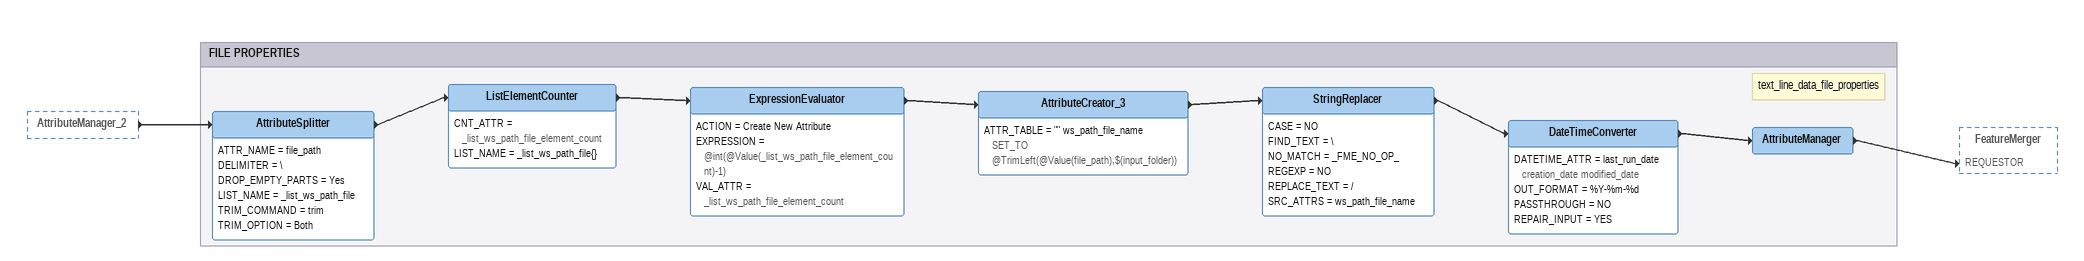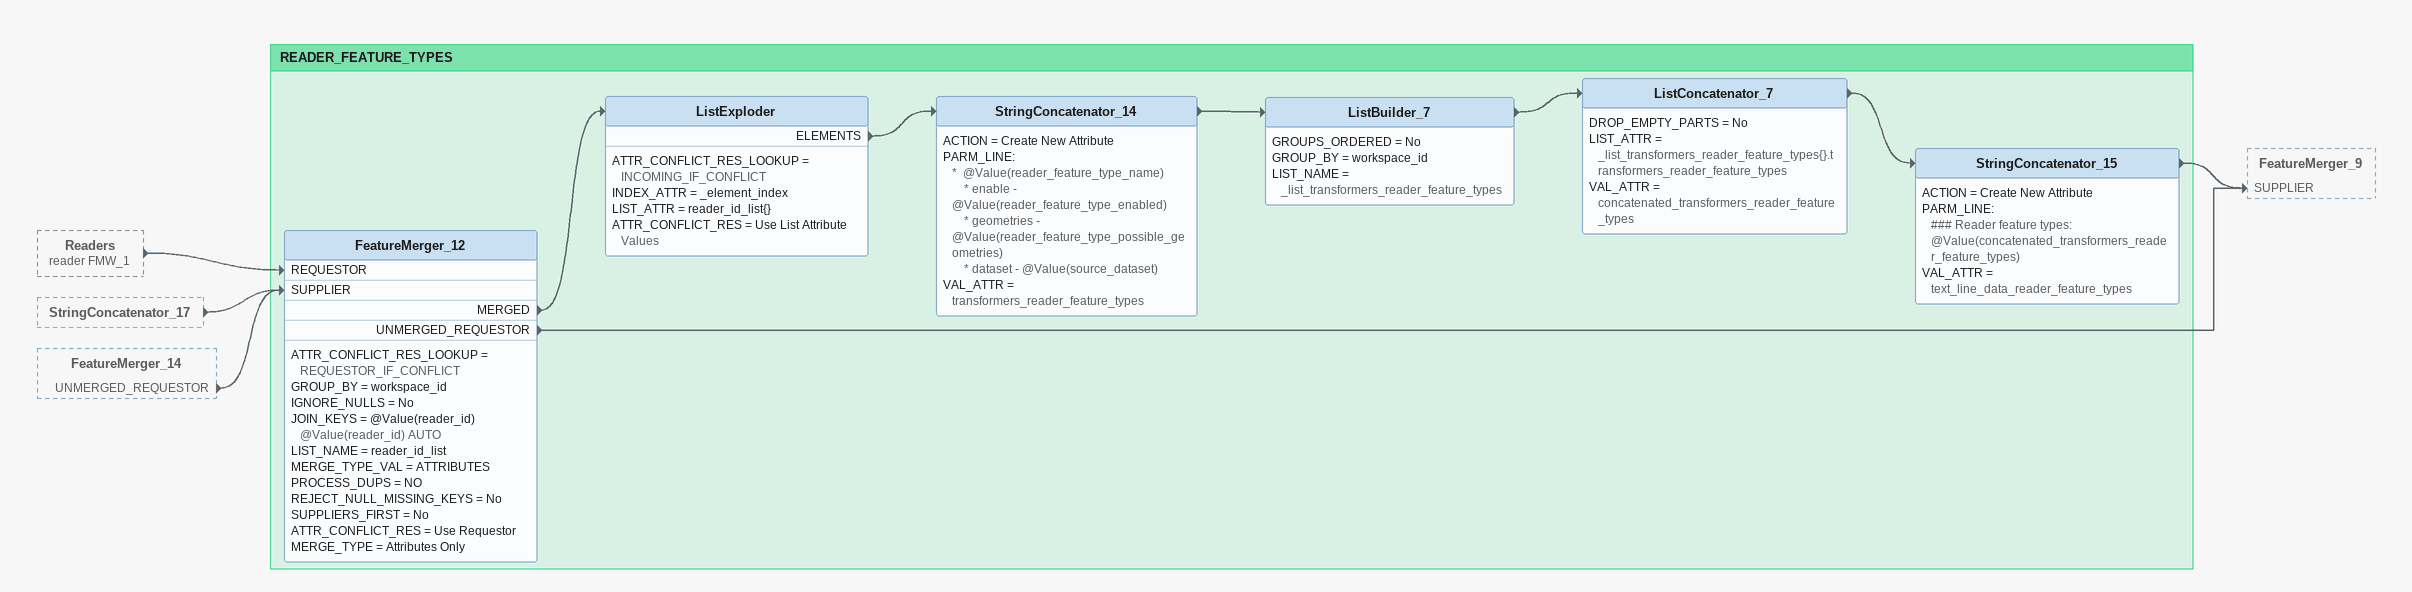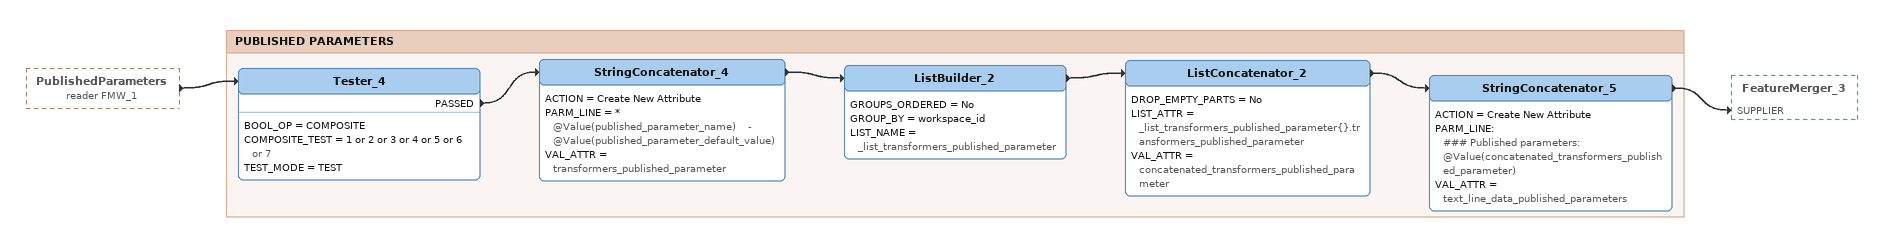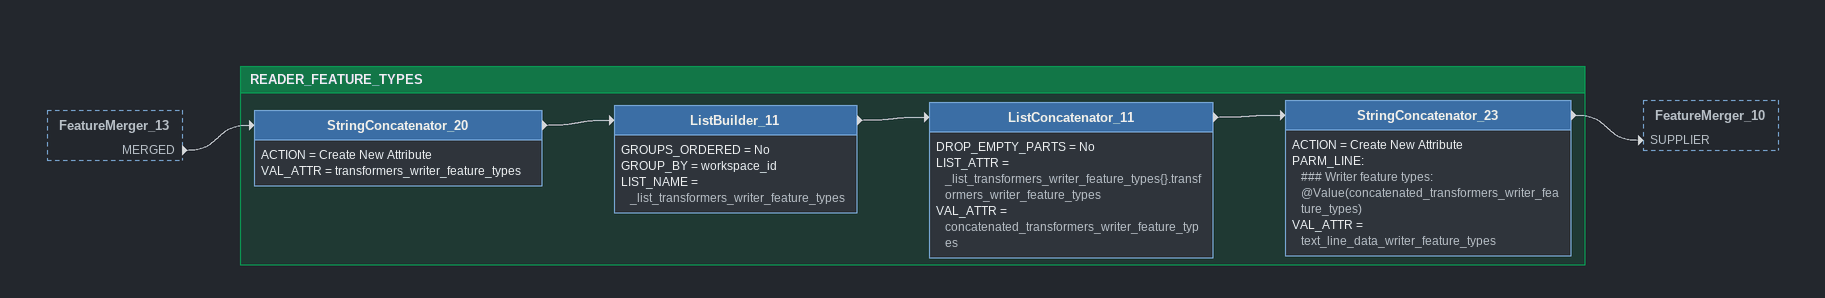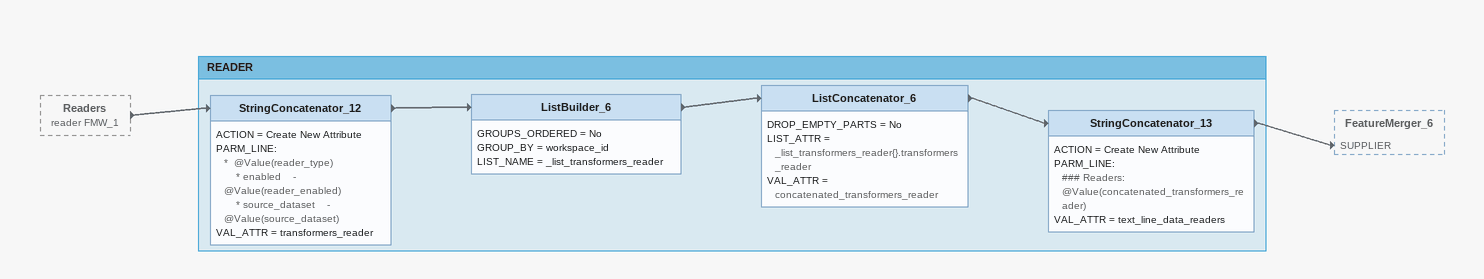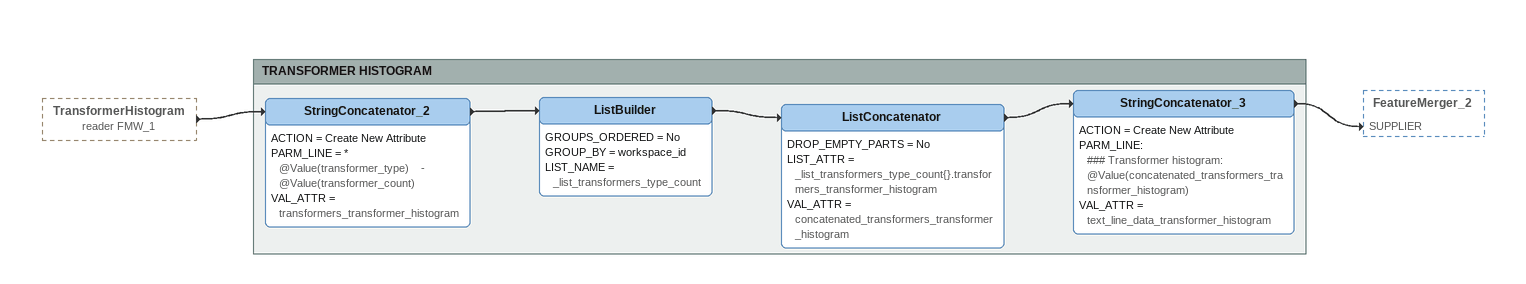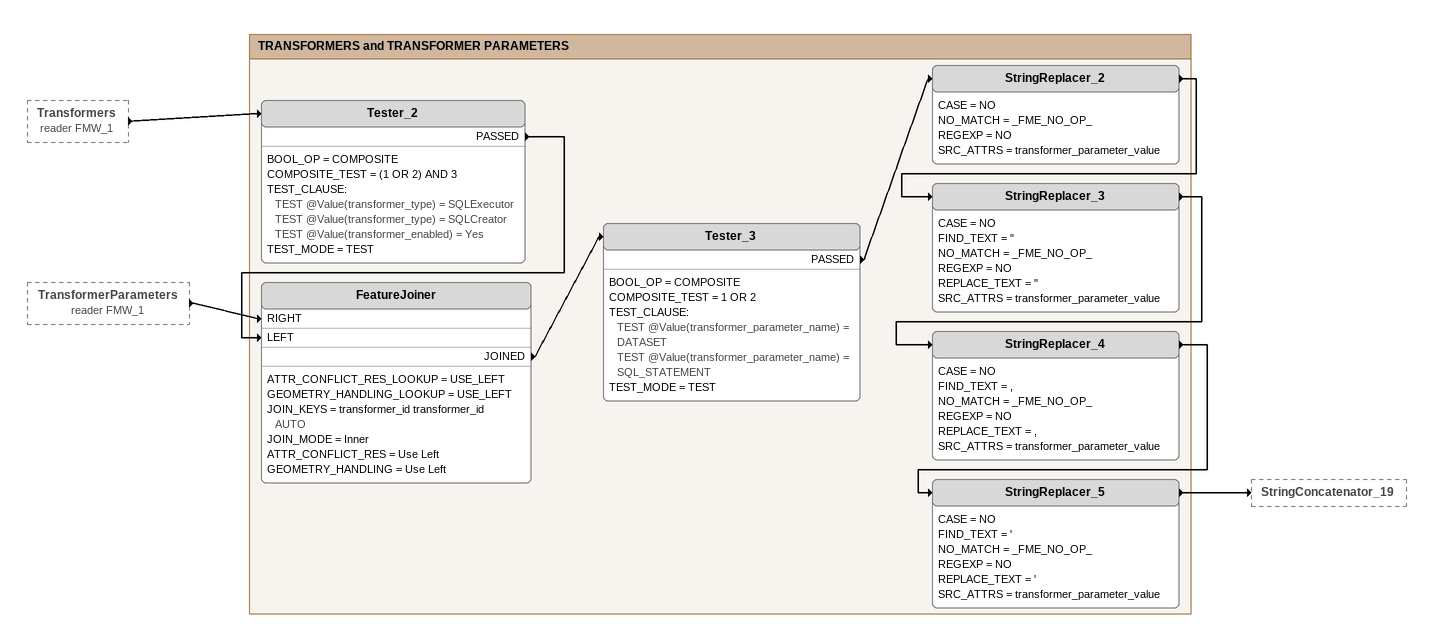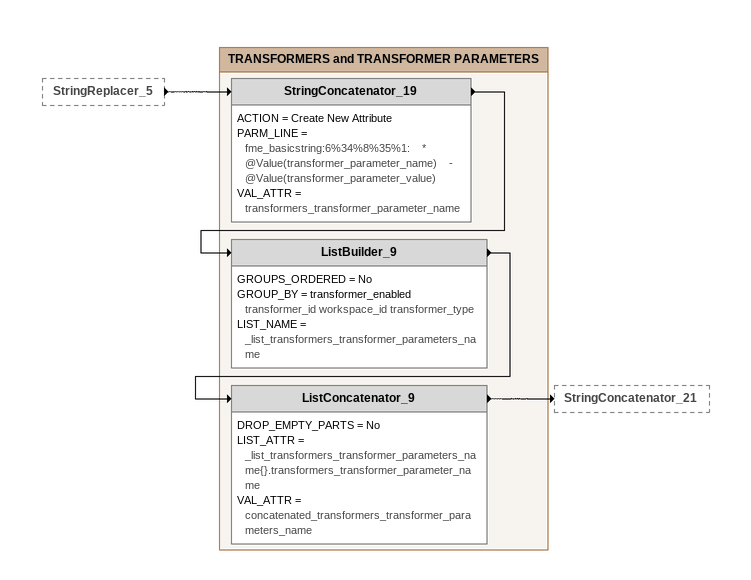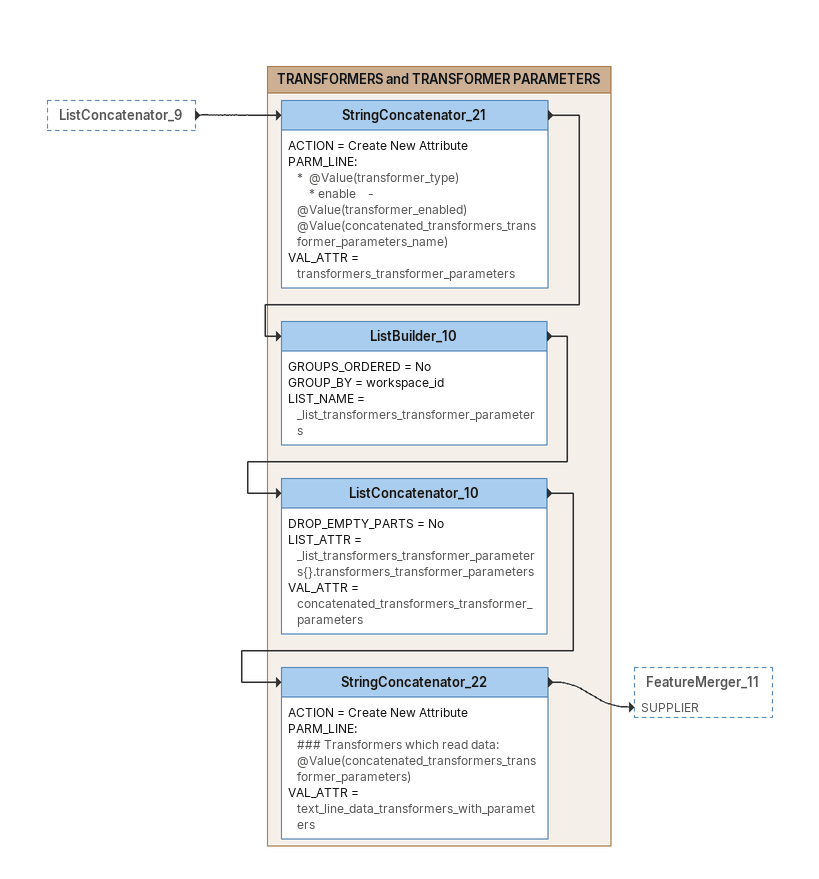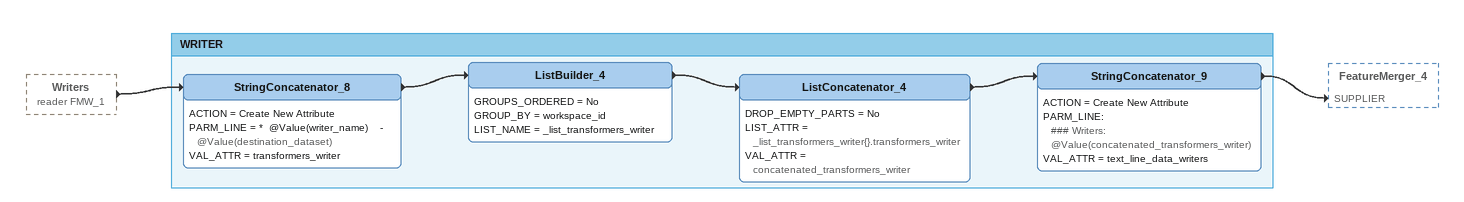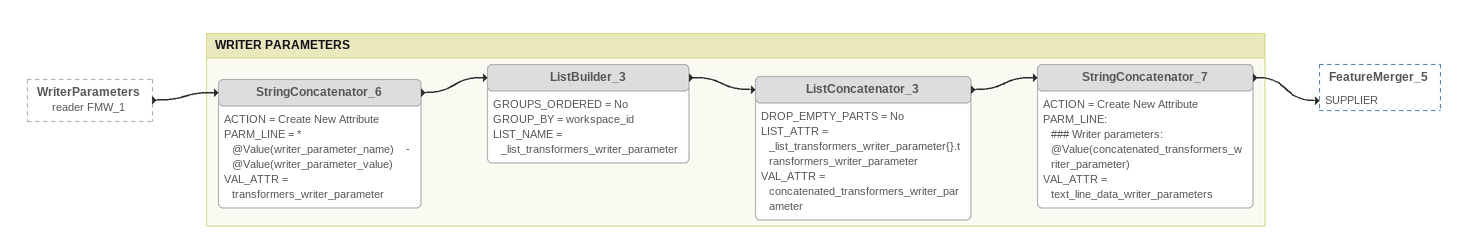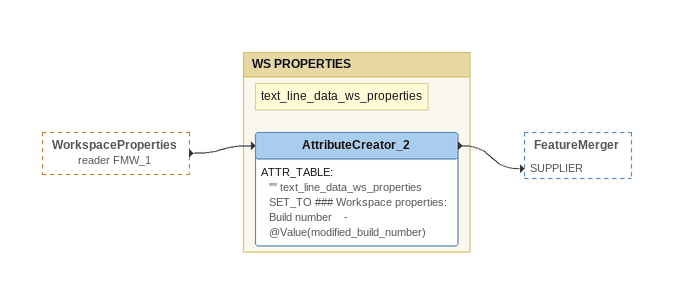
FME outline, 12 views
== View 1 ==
AttributeManager_2 [outside]
    -> AttributeSplitter

Bookmark: FILE PROPERTIES
AttributeSplitter
    ATTR_NAME = file_path
    DELIMITER = \
    DROP_EMPTY_PARTS = Yes
    LIST_NAME = _list_ws_path_file
    TRIM_COMMAND = trim
    TRIM_OPTION = Both
    -> ListElementCounter
ListElementCounter
    CNT_ATTR = _list_ws_path_file_element_count
    LIST_NAME = _list_ws_path_file{}
    -> ExpressionEvaluator
ExpressionEvaluator
    ACTION = Create New Attribute
    EXPRESSION = @int(@Value(_list_ws_path_file_element_count)-1)
    VAL_ATTR = _list_ws_path_file_element_count
    -> AttributeCreator_3
AttributeCreator_3
    ATTR_TABLE = "" ws_path_file_name SET_TO @TrimLeft(@Value(file_path),$(input_folder))
    -> StringReplacer
StringReplacer
    CASE = NO
    FIND_TEXT = \
    NO_MATCH = _FME_NO_OP_
    REGEXP = NO
    REPLACE_TEXT = /
    SRC_ATTRS = ws_path_file_name
    -> DateTimeConverter
DateTimeConverter
    DATETIME_ATTR = last_run_date creation_date modified_date
    OUT_FORMAT = %Y-%m-%d
    PASSTHROUGH = NO
    REPAIR_INPUT = YES
    -> AttributeManager
Note: text_line_data_file_properties
AttributeManager
    -> FeatureMerger [REQUESTOR]

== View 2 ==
Readers (reader FMW_1) [outside]
    -> FeatureMerger_12 [REQUESTOR]
StringConcatenator_17 [outside]
    -> FeatureMerger_12 [SUPPLIER]
FeatureMerger_14 [outside]
    UNMERGED_REQUESTOR -> FeatureMerger_12 [SUPPLIER]

Bookmark: READER_FEATURE_TYPES
FeatureMerger_12
    ATTR_CONFLICT_RES_LOOKUP = REQUESTOR_IF_CONFLICT
    GROUP_BY = workspace_id
    IGNORE_NULLS = No
    JOIN_KEYS = @Value(reader_id) @Value(reader_id) AUTO
    LIST_NAME = reader_id_list
    MERGE_TYPE_VAL = ATTRIBUTES
    PROCESS_DUPS = NO
    REJECT_NULL_MISSING_KEYS = No
    SUPPLIERS_FIRST = No
    ATTR_CONFLICT_RES = Use Requestor
    MERGE_TYPE = Attributes Only
    MERGED -> ListExploder
    UNMERGED_REQUESTOR -> FeatureMerger_9 [SUPPLIER]
ListExploder
    ATTR_CONFLICT_RES_LOOKUP = INCOMING_IF_CONFLICT
    INDEX_ATTR = _element_index
    LIST_ATTR = reader_id_list{}
    ATTR_CONFLICT_RES = Use List Attribute Values
    ELEMENTS -> StringConcatenator_14
StringConcatenator_14
    ACTION = Create New Attribute
    PARM_LINE:
      *  @Value(reader_feature_type_name)
          * enable - @Value(reader_feature_type_enabled)
          * geometries - @Value(reader_feature_type_possible_geometries)
          * dataset - @Value(source_dataset)
    VAL_ATTR = transformers_reader_feature_types
    -> ListBuilder_7
ListBuilder_7
    GROUPS_ORDERED = No
    GROUP_BY = workspace_id
    LIST_NAME = _list_transformers_reader_feature_types
    -> ListConcatenator_7
ListConcatenator_7
    DROP_EMPTY_PARTS = No
    LIST_ATTR = _list_transformers_reader_feature_types{}.transformers_reader_feature_types
    VAL_ATTR = concatenated_transformers_reader_feature_types
    -> StringConcatenator_15
StringConcatenator_15
    ACTION = Create New Attribute
    PARM_LINE:
      ### Reader feature types:
      @Value(concatenated_transformers_reader_feature_types)
    VAL_ATTR = text_line_data_reader_feature_types
    -> FeatureMerger_9 [SUPPLIER]

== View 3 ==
PublishedParameters (reader FMW_1) [outside]
    -> Tester_4

Bookmark: PUBLISHED PARAMETERS
Tester_4
    BOOL_OP = COMPOSITE
    COMPOSITE_TEST = 1 or 2 or 3 or 4 or 5 or 6 or 7
    TEST_MODE = TEST
    PASSED -> StringConcatenator_4
StringConcatenator_4
    ACTION = Create New Attribute
    PARM_LINE = *  @Value(published_parameter_name)    -   @Value(published_parameter_default_value)
    VAL_ATTR = transformers_published_parameter
    -> ListBuilder_2
ListBuilder_2
    GROUPS_ORDERED = No
    GROUP_BY = workspace_id
    LIST_NAME = _list_transformers_published_parameter
    -> ListConcatenator_2
ListConcatenator_2
    DROP_EMPTY_PARTS = No
    LIST_ATTR = _list_transformers_published_parameter{}.transformers_published_parameter
    VAL_ATTR = concatenated_transformers_published_parameter
    -> StringConcatenator_5
StringConcatenator_5
    ACTION = Create New Attribute
    PARM_LINE:
      ### Published parameters:
      @Value(concatenated_transformers_published_parameter)
    VAL_ATTR = text_line_data_published_parameters
    -> FeatureMerger_3 [SUPPLIER]

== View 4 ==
FeatureMerger_13 [outside]
    MERGED -> StringConcatenator_20

Bookmark: READER_FEATURE_TYPES
StringConcatenator_20
    ACTION = Create New Attribute
    VAL_ATTR = transformers_writer_feature_types
    -> ListBuilder_11
ListBuilder_11
    GROUPS_ORDERED = No
    GROUP_BY = workspace_id
    LIST_NAME = _list_transformers_writer_feature_types
    -> ListConcatenator_11
ListConcatenator_11
    DROP_EMPTY_PARTS = No
    LIST_ATTR = _list_transformers_writer_feature_types{}.transformers_writer_feature_types
    VAL_ATTR = concatenated_transformers_writer_feature_types
    -> StringConcatenator_23
StringConcatenator_23
    ACTION = Create New Attribute
    PARM_LINE:
      ### Writer feature types:
      @Value(concatenated_transformers_writer_feature_types)
    VAL_ATTR = text_line_data_writer_feature_types
    -> FeatureMerger_10 [SUPPLIER]

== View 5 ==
Readers (reader FMW_1) [outside]
    -> StringConcatenator_12

Bookmark: READER
StringConcatenator_12
    ACTION = Create New Attribute
    PARM_LINE:
      *  @Value(reader_type)
          * enabled    -  @Value(reader_enabled)
          * source_dataset    -   @Value(source_dataset)
    VAL_ATTR = transformers_reader
    -> ListBuilder_6
ListBuilder_6
    GROUPS_ORDERED = No
    GROUP_BY = workspace_id
    LIST_NAME = _list_transformers_reader
    -> ListConcatenator_6
ListConcatenator_6
    DROP_EMPTY_PARTS = No
    LIST_ATTR = _list_transformers_reader{}.transformers_reader
    VAL_ATTR = concatenated_transformers_reader
    -> StringConcatenator_13
StringConcatenator_13
    ACTION = Create New Attribute
    PARM_LINE:
      ### Readers:
      @Value(concatenated_transformers_reader)
    VAL_ATTR = text_line_data_readers
    -> FeatureMerger_6 [SUPPLIER]

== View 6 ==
TransformerHistogram (reader FMW_1) [outside]
    -> StringConcatenator_2

Bookmark: TRANSFORMER HISTOGRAM
StringConcatenator_2
    ACTION = Create New Attribute
    PARM_LINE = *  @Value(transformer_type)    -   @Value(transformer_count)
    VAL_ATTR = transformers_transformer_histogram
    -> ListBuilder
ListBuilder
    GROUPS_ORDERED = No
    GROUP_BY = workspace_id
    LIST_NAME = _list_transformers_type_count
    -> ListConcatenator
ListConcatenator
    DROP_EMPTY_PARTS = No
    LIST_ATTR = _list_transformers_type_count{}.transformers_transformer_histogram
    VAL_ATTR = concatenated_transformers_transformer_histogram
    -> StringConcatenator_3
StringConcatenator_3
    ACTION = Create New Attribute
    PARM_LINE:
      ### Transformer histogram:
      @Value(concatenated_transformers_transformer_histogram)
    VAL_ATTR = text_line_data_transformer_histogram
    -> FeatureMerger_2 [SUPPLIER]

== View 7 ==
Transformers (reader FMW_1) [outside]
    -> Tester_2
TransformerParameters (reader FMW_1) [outside]
    -> FeatureJoiner [RIGHT]

Bookmark: TRANSFORMERS and TRANSFORMER PARAMETERS
Tester_2
    BOOL_OP = COMPOSITE
    COMPOSITE_TEST = (1 OR 2) AND 3
    TEST_CLAUSE:
      TEST @Value(transformer_type) = SQLExecutor
      TEST @Value(transformer_type) = SQLCreator
      TEST @Value(transformer_enabled) = Yes
    TEST_MODE = TEST
    PASSED -> FeatureJoiner [LEFT]
FeatureJoiner
    ATTR_CONFLICT_RES_LOOKUP = USE_LEFT
    GEOMETRY_HANDLING_LOOKUP = USE_LEFT
    JOIN_KEYS = transformer_id transformer_id AUTO
    JOIN_MODE = Inner
    ATTR_CONFLICT_RES = Use Left
    GEOMETRY_HANDLING = Use Left
    JOINED -> Tester_3
Tester_3
    BOOL_OP = COMPOSITE
    COMPOSITE_TEST = 1 OR 2
    TEST_CLAUSE:
      TEST @Value(transformer_parameter_name) = DATASET
      TEST @Value(transformer_parameter_name) = SQL_STATEMENT
    TEST_MODE = TEST
    PASSED -> StringReplacer_2
StringReplacer_2
    CASE = NO
    NO_MATCH = _FME_NO_OP_
    REGEXP = NO
    SRC_ATTRS = transformer_parameter_value
    -> StringReplacer_3
StringReplacer_3
    CASE = NO
    FIND_TEXT = "
    NO_MATCH = _FME_NO_OP_
    REGEXP = NO
    REPLACE_TEXT = "
    SRC_ATTRS = transformer_parameter_value
    -> StringReplacer_4
StringReplacer_4
    CASE = NO
    FIND_TEXT = ,
    NO_MATCH = _FME_NO_OP_
    REGEXP = NO
    REPLACE_TEXT = ,
    SRC_ATTRS = transformer_parameter_value
    -> StringReplacer_5
StringReplacer_5
    CASE = NO
    FIND_TEXT = '
    NO_MATCH = _FME_NO_OP_
    REGEXP = NO
    REPLACE_TEXT = '
    SRC_ATTRS = transformer_parameter_value
    -> StringConcatenator_19

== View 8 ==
StringReplacer_5 [outside]
    -> StringConcatenator_19

Bookmark: TRANSFORMERS and TRANSFORMER PARAMETERS
StringConcatenator_19
    ACTION = Create New Attribute
    PARM_LINE = fme_basicstring:6%34%8%35%1:    * @Value(transformer_parameter_name)    -   @Value(transformer_parameter_value)
    VAL_ATTR = transformers_transformer_parameter_name
    -> ListBuilder_9
ListBuilder_9
    GROUPS_ORDERED = No
    GROUP_BY = transformer_enabled transformer_id workspace_id transformer_type
    LIST_NAME = _list_transformers_transformer_parameters_name
    -> ListConcatenator_9
ListConcatenator_9
    DROP_EMPTY_PARTS = No
    LIST_ATTR = _list_transformers_transformer_parameters_name{}.transformers_transformer_parameter_name
    VAL_ATTR = concatenated_transformers_transformer_parameters_name
    -> StringConcatenator_21

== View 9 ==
ListConcatenator_9 [outside]
    -> StringConcatenator_21

Bookmark: TRANSFORMERS and TRANSFORMER PARAMETERS
StringConcatenator_21
    ACTION = Create New Attribute
    PARM_LINE:
      *  @Value(transformer_type)
          * enable    -   @Value(transformer_enabled)
      @Value(concatenated_transformers_transformer_parameters_name)
    VAL_ATTR = transformers_transformer_parameters
    -> ListBuilder_10
ListBuilder_10
    GROUPS_ORDERED = No
    GROUP_BY = workspace_id
    LIST_NAME = _list_transformers_transformer_parameters
    -> ListConcatenator_10
ListConcatenator_10
    DROP_EMPTY_PARTS = No
    LIST_ATTR = _list_transformers_transformer_parameters{}.transformers_transformer_parameters
    VAL_ATTR = concatenated_transformers_transformer_parameters
    -> StringConcatenator_22
StringConcatenator_22
    ACTION = Create New Attribute
    PARM_LINE:
      ### Transformers which read data:
      @Value(concatenated_transformers_transformer_parameters)
    VAL_ATTR = text_line_data_transformers_with_parameters
    -> FeatureMerger_11 [SUPPLIER]

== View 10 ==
Writers (reader FMW_1) [outside]
    -> StringConcatenator_8

Bookmark: WRITER
StringConcatenator_8
    ACTION = Create New Attribute
    PARM_LINE = *  @Value(writer_name)    -   @Value(destination_dataset)
    VAL_ATTR = transformers_writer
    -> ListBuilder_4
ListBuilder_4
    GROUPS_ORDERED = No
    GROUP_BY = workspace_id
    LIST_NAME = _list_transformers_writer
    -> ListConcatenator_4
ListConcatenator_4
    DROP_EMPTY_PARTS = No
    LIST_ATTR = _list_transformers_writer{}.transformers_writer
    VAL_ATTR = concatenated_transformers_writer
    -> StringConcatenator_9
StringConcatenator_9
    ACTION = Create New Attribute
    PARM_LINE:
      ### Writers:
      @Value(concatenated_transformers_writer)
    VAL_ATTR = text_line_data_writers
    -> FeatureMerger_4 [SUPPLIER]

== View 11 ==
WriterParameters (reader FMW_1) [outside]
    -> StringConcatenator_6

Bookmark: WRITER PARAMETERS
StringConcatenator_6 [off]
    ACTION = Create New Attribute
    PARM_LINE = *  @Value(writer_parameter_name)    -   @Value(writer_parameter_value)
    VAL_ATTR = transformers_writer_parameter
    -> ListBuilder_3
ListBuilder_3 [off]
    GROUPS_ORDERED = No
    GROUP_BY = workspace_id
    LIST_NAME = _list_transformers_writer_parameter
    -> ListConcatenator_3
ListConcatenator_3 [off]
    DROP_EMPTY_PARTS = No
    LIST_ATTR = _list_transformers_writer_parameter{}.transformers_writer_parameter
    VAL_ATTR = concatenated_transformers_writer_parameter
    -> StringConcatenator_7
StringConcatenator_7 [off]
    ACTION = Create New Attribute
    PARM_LINE:
      ### Writer parameters:
      @Value(concatenated_transformers_writer_parameter)
    VAL_ATTR = text_line_data_writer_parameters
    -> FeatureMerger_5 [SUPPLIER]

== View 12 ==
WorkspaceProperties (reader FMW_1) [outside]
    -> AttributeCreator_2

Bookmark: WS PROPERTIES
Note: text_line_data_ws_properties
AttributeCreator_2
    ATTR_TABLE:
      "" text_line_data_ws_properties SET_TO ### Workspace properties:
      Build number    - @Value(modified_build_number)
    -> FeatureMerger [SUPPLIER]
